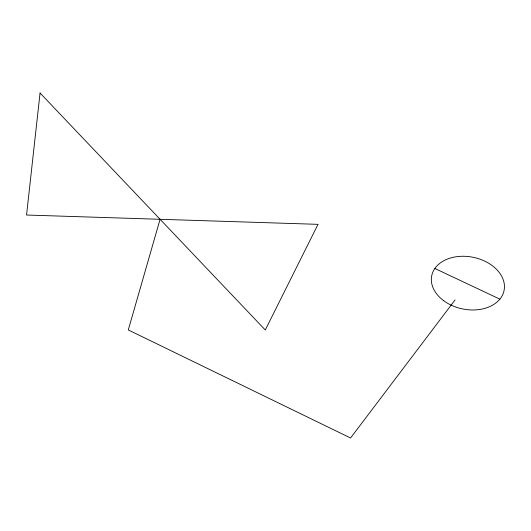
<?xml version="1.0" encoding="UTF-8"?>
<svg xmlns="http://www.w3.org/2000/svg" width="531" height="531" viewBox="0 0 531 531"><rect width="100%" height="100%" fill="white"/><g stroke="black" fill="none" stroke-linecap="round" stroke-linejoin="round"><path stroke-width="0.8" d="M160.083 219.296L128.283 329.937L350.553 437.995L455.074 299.929M434.862 268.487L499.87 299.152M40.057 93.005L26.55 215.028L318.016 224.341L265.288 329.99L40.057 93.005M443.365 300.46A36.918 26.358 11.5 0 0 503.634 292.223A36.918 26.358 11.5 0 0 456.687 256.685A36.918 26.358 11.5 0 0 443.365 300.46"/></g></svg>
